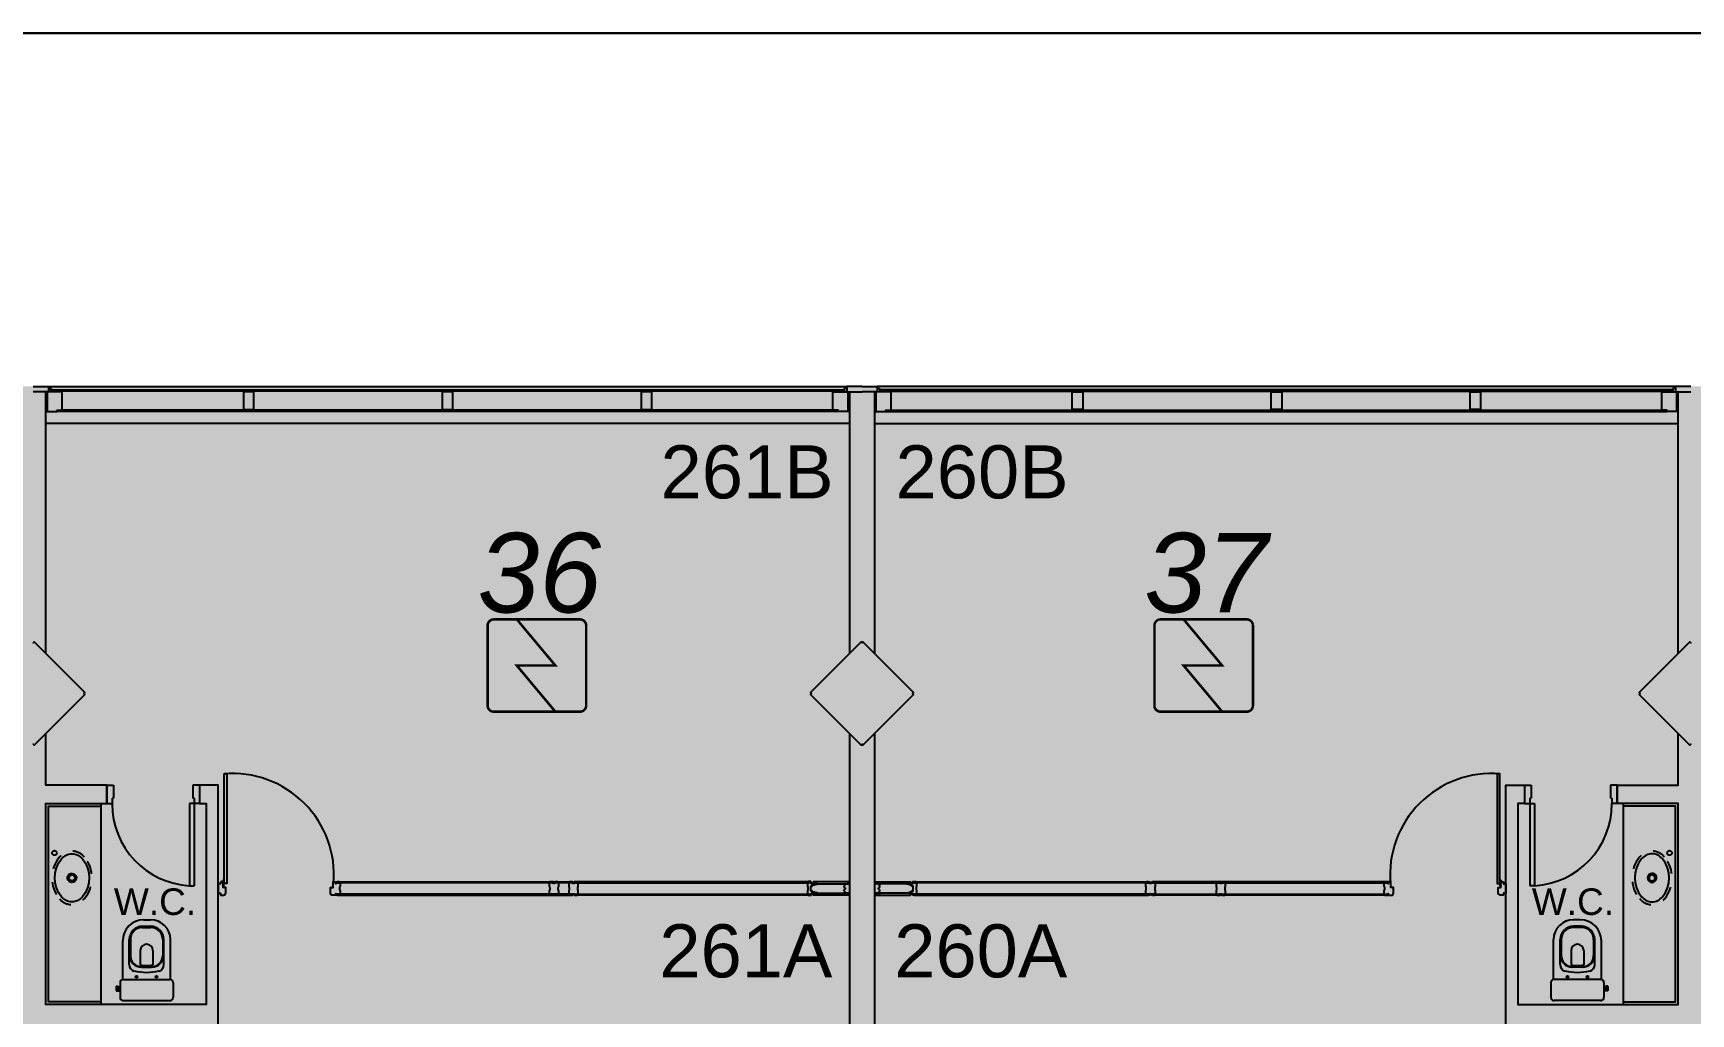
# Model space of a CAD drawing. Header units: metres. Extents: x -331 to 2982, y 362 to 2539.
# Drawn here: x 771.62 to 784.12, y 1933 to 1940.39 of the extents above; entities that cross this region are included whole.
import ezdxf

# ---------------------------------------------------------------- set-up
doc = ezdxf.new("R2010")
doc.units = ezdxf.units.M
doc.linetypes.add('XR_BL2_3 PAV$0$CONTINUOUS', pattern=[0])
doc.linetypes.add('XR_BL2_3 PAV$0$HIDDEN', pattern=[0.375, 0.25, -0.125])
doc.layers.add('_salas', color=251, linetype='Continuous', plot=False)
for name, color, linetype in [('ALV', 251, 'Continuous'), ('CX', 251, 'Continuous'), ('DET. FUMAÇA', 1, 'Continuous'), ('Detector_antigo', 84, 'Continuous'), ('Div', 251, 'Continuous'), ('Est', 251, 'Continuous'), ('Mob', 251, 'Continuous'), ('Texto_Salas', 251, 'Continuous'), ('vid', 251, 'Continuous')]:
    doc.layers.add(name, color=color, linetype=linetype)
doc.layers.add('Botoeira_antiga', color=74, linetype='Continuous', lineweight=30)
doc.styles.add('ARIAL', font='arial.ttf')
doc.styles.add('X3G_ENTITY_1416BAE9', font='arial.ttf', dxfattribs={"height": 0.6})
doc.styles.add('X3G_ENTITY_14227DF2', font='arial.ttf', dxfattribs={"height": 0.4})
doc.styles.add('X3G_ENTITY_14227DF3', font='arial.ttf', dxfattribs={"height": 0.4})
doc.styles.add('X3G_ENTITY_14227E39', font='arial.ttf', dxfattribs={"height": 0.4})
doc.styles.add('X3G_ENTITY_14227E3A', font='arial.ttf', dxfattribs={"height": 0.4})

# ---------------------------------------------------------------- blocks, each defined once
blk = doc.blocks.new('Detector de fumaça')
at = {"layer": 'DET. FUMAÇA', "linetype": 'Continuous', "lineweight": 15, "const_width": 0.0187}
blk.add_lwpolyline([(774.599, 539.816), (775.249, 539.816, -0.414214), (775.296, 539.769), (775.296, 539.167, -0.414214), (775.249, 539.12), (774.599, 539.12, -0.414214), (774.553, 539.167), (774.553, 539.769, -0.414214)], format="xyb", close=True, dxfattribs=at)
blk.add_lwpolyline([(774.773, 539.816), (775.064, 539.468), (774.773, 539.468), (775.064, 539.12)], dxfattribs=at)

msp = doc.modelspace()

# ---------------------------------------------------------------- hatches: boundary and pattern name
at = {"layer": '_salas', "transparency": 33554559}
h = msp.add_hatch(color=256, dxfattribs=at)
h.dxf.hatch_style = 1
h.paths.add_polyline_path([(870.379, 1937.729), (851.629, 1937.729), (851.629, 1939.284), (851.299, 1939.284), (851.299, 1937.729), (840.564, 1937.729), (840.564, 1939.284), (840.234, 1939.284), (840.234, 1937.729), (765.239, 1937.729), (765.239, 1926.38), (765.429, 1926.38), (765.429, 1926.577), (765.615, 1926.764), (769.35, 1926.765), (769.383, 1926.773), (769.434, 1926.814), (770.192, 1927.57), (770.205, 1927.583), (770.229, 1927.574), (771.624, 1927.574), (773.019, 1927.574), (773.043, 1927.583), (773.056, 1927.57), (773.814, 1926.814), (773.866, 1926.773), (773.898, 1926.765), (777.527, 1926.765), (777.867, 1926.425), (777.874, 1926.432), (778.221, 1926.765), (781.85, 1926.765), (781.882, 1926.773), (781.934, 1926.814), (782.692, 1927.57), (782.705, 1927.583), (782.729, 1927.574), (784.124, 1927.574), (785.519, 1927.574), (785.543, 1927.583), (785.556, 1927.57), (786.314, 1926.814), (786.365, 1926.773), (786.398, 1926.765), (790.027, 1926.765), (790.367, 1926.425), (790.374, 1926.432), (790.721, 1926.765), (794.35, 1926.765), (794.382, 1926.773), (794.434, 1926.814), (795.191, 1927.57), (795.205, 1927.583), (795.229, 1927.574), (796.624, 1927.574), (798.019, 1927.574), (798.043, 1927.583), (798.056, 1927.57), (798.814, 1926.814), (798.865, 1926.773), (798.898, 1926.765), (802.527, 1926.765), (802.867, 1926.425), (802.874, 1926.432), (803.221, 1926.765), (806.85, 1926.765), (806.882, 1926.773), (806.934, 1926.814), (807.691, 1927.57), (807.705, 1927.583), (807.729, 1927.574), (809.124, 1927.574), (810.519, 1927.574), (810.543, 1927.583), (810.556, 1927.57), (811.314, 1926.814), (811.365, 1926.773), (811.398, 1926.765), (815.027, 1926.765), (815.367, 1926.425), (815.374, 1926.432), (815.721, 1926.765), (819.35, 1926.765), (819.382, 1926.773), (819.434, 1926.814), (820.191, 1927.57), (820.204, 1927.583), (820.229, 1927.574), (821.624, 1927.574), (823.019, 1927.574), (823.043, 1927.583), (823.056, 1927.57), (823.814, 1926.814), (823.865, 1926.773), (823.898, 1926.765), (827.528, 1926.765), (827.867, 1926.425), (827.874, 1926.432), (828.221, 1926.765), (831.85, 1926.765), (831.883, 1926.773), (831.935, 1926.814), (832.692, 1927.57), (832.705, 1927.583), (832.729, 1927.574), (834.124, 1927.574), (835.519, 1927.574), (835.544, 1927.583), (835.557, 1927.57), (836.314, 1926.814), (836.366, 1926.773), (836.398, 1926.765), (840.042, 1926.765), (840.374, 1926.432), (840.756, 1926.814), (840.474, 1927.096), (840.474, 1928.054), (841.234, 1928.054), (841.234, 1929.894), (849.608, 1929.894), (849.608, 1926.814), (849.748, 1926.814), (849.748, 1927.574), (851.494, 1927.574), (852.889, 1927.574), (852.913, 1927.583), (852.926, 1927.57), (853.684, 1926.814), (853.736, 1926.773), (853.768, 1926.765), (857.397, 1926.765), (857.737, 1926.425), (857.744, 1926.432), (858.091, 1926.765), (861.72, 1926.765), (861.752, 1926.773), (861.804, 1926.814), (862.562, 1927.57), (862.575, 1927.583), (862.599, 1927.574), (863.994, 1927.574), (865.389, 1927.574), (865.413, 1927.583), (865.426, 1927.57), (866.184, 1926.814), (866.235, 1926.773), (866.268, 1926.765), (870.003, 1926.764), (870.189, 1926.577), (870.189, 1926.38), (870.379, 1926.38), (870.379, 1926.38)])

# ---------------------------------------------------------------- linework, layer by layer
at = {"layer": 'ALV'}
for p, q in [((777.779, 1937.689), (777.779, 1935.715)), ((777.969, 1937.689), (777.969, 1935.715)), ((777.779, 1935.113), (777.779, 1927.115)), ((777.969, 1935.113), (777.969, 1927.115))]:
    msp.add_line(p, q, dxfattribs=at)
for points in [[(771.719, 1935.715), (771.719, 1937.689), (771.624, 1937.689)], [(784.029, 1935.715), (784.029, 1937.689), (784.124, 1937.689)], [(773.019, 1931.274), (773.019, 1934.724), (772.879, 1934.724), (772.879, 1934.584), (772.929, 1934.584), (772.929, 1933.069), (771.719, 1933.069), (771.719, 1934.584), (772.179, 1934.584), (772.179, 1934.724), (771.719, 1934.724), (771.719, 1935.113)], [(782.729, 1931.274), (782.729, 1934.724), (782.869, 1934.724), (782.869, 1934.584), (782.819, 1934.584), (782.819, 1933.069), (784.029, 1933.069), (784.029, 1934.584), (783.569, 1934.584), (783.569, 1934.724), (784.029, 1934.724), (784.029, 1935.113)]]:
    msp.add_lwpolyline(points, dxfattribs=at)
at = {"layer": 'Botoeira_antiga'}
msp.add_line((871.635, 1940.392), (763.393, 1940.392), dxfattribs=at)
at = {"layer": 'CX', "linetype": 'ByBlock', "ltscale": 0.1}
for p, q in [((771.624, 1937.729), (771.739, 1937.729)), ((771.739, 1937.689), (771.624, 1937.689)), ((771.739, 1937.729), (771.739, 1937.689)), ((771.739, 1937.714), (771.759, 1937.714)), ((771.759, 1937.714), (771.759, 1937.688)), ((777.759, 1937.714), (777.739, 1937.714)), ((777.739, 1937.714), (777.739, 1937.688)), ((777.874, 1937.729), (777.759, 1937.729)), ((777.759, 1937.729), (777.759, 1937.689)), ((777.759, 1937.689), (777.874, 1937.689)), ((777.874, 1937.729), (777.989, 1937.729)), ((777.989, 1937.689), (777.874, 1937.689)), ((777.989, 1937.729), (777.989, 1937.689)), ((777.989, 1937.714), (778.009, 1937.714)), ((778.009, 1937.714), (778.009, 1937.688)), ((784.009, 1937.714), (783.989, 1937.714)), ((783.989, 1937.714), (783.989, 1937.688)), ((784.124, 1937.729), (784.009, 1937.729)), ((784.009, 1937.729), (784.009, 1937.689)), ((784.009, 1937.689), (784.124, 1937.689))]:
    msp.add_line(p, q, dxfattribs=at)
at = {"layer": 'CX'}
for p, q in [((771.729, 1937.685), (771.729, 1937.539)), ((771.729, 1937.539), (771.729, 1937.685)), ((777.769, 1937.539), (777.769, 1937.685)), ((777.769, 1937.685), (777.769, 1937.539)), ((777.979, 1937.539), (777.979, 1937.685)), ((777.979, 1937.685), (777.979, 1937.539)), ((784.019, 1937.685), (784.019, 1937.539)), ((784.019, 1937.539), (784.019, 1937.685)), ((772.179, 1934.724), (772.229, 1934.724)), ((772.179, 1934.724), (772.179, 1934.584)), ((772.219, 1934.624), (772.219, 1934.584)), ((772.219, 1934.624), (772.229, 1934.624)), ((772.229, 1934.724), (772.229, 1934.624)), ((772.879, 1934.724), (772.829, 1934.724)), ((772.829, 1934.724), (772.829, 1934.624)), ((772.839, 1934.624), (772.829, 1934.624)), ((772.839, 1934.624), (772.839, 1934.584)), ((772.879, 1934.724), (772.879, 1934.584)), ((782.869, 1934.724), (782.919, 1934.724)), ((782.869, 1934.724), (782.869, 1934.584)), ((782.909, 1934.624), (782.909, 1934.584)), ((782.909, 1934.624), (782.919, 1934.624)), ((782.919, 1934.724), (782.919, 1934.624)), ((783.569, 1934.724), (783.519, 1934.724)), ((783.519, 1934.724), (783.519, 1934.624)), ((783.529, 1934.624), (783.519, 1934.624)), ((783.529, 1934.624), (783.529, 1934.584)), ((783.569, 1934.724), (783.569, 1934.584)), ((772.179, 1934.584), (772.219, 1934.584)), ((772.839, 1934.584), (772.804, 1934.584)), ((772.804, 1934.584), (772.804, 1933.965)), ((772.879, 1934.584), (772.839, 1934.584)), ((772.839, 1934.584), (772.839, 1933.965)), ((782.869, 1934.584), (782.909, 1934.584)), ((782.909, 1934.584), (782.944, 1934.584)), ((782.909, 1934.584), (782.909, 1933.965)), ((782.944, 1934.584), (782.944, 1933.965)), ((783.569, 1934.584), (783.529, 1934.584)), ((772.804, 1933.965), (772.839, 1933.965)), ((782.944, 1933.965), (782.909, 1933.965))]:
    msp.add_line(p, q, dxfattribs=at)
at = {"layer": 'CX', "color": 251, "true_color": 0x606060}
for p, q in [((771.739, 1937.729), (777.759, 1937.729)), ((784.009, 1937.729), (777.989, 1937.729)), ((777.779, 1937.449), (771.719, 1937.449)), ((777.969, 1937.449), (784.029, 1937.449))]:
    msp.add_line(p, q, dxfattribs=at)
at = {"layer": 'CX'}
for points in [[(771.844, 1937.688), (771.765, 1937.688), (771.729, 1937.688), (771.729, 1937.539), (771.759, 1937.539), (771.759, 1937.54), (771.804, 1937.54), (771.804, 1937.55), (771.844, 1937.55)], [(773.289, 1937.689), (773.209, 1937.689), (773.209, 1937.555), (773.289, 1937.555)], [(774.789, 1937.689), (774.709, 1937.689), (774.709, 1937.555), (774.789, 1937.555)], [(776.289, 1937.689), (776.209, 1937.689), (776.209, 1937.555), (776.289, 1937.555)], [(777.654, 1937.688), (777.733, 1937.688), (777.769, 1937.688), (777.769, 1937.539), (777.739, 1937.539), (777.739, 1937.54), (777.694, 1937.54), (777.694, 1937.55), (777.654, 1937.55)], [(778.094, 1937.688), (778.015, 1937.688), (777.979, 1937.688), (777.979, 1937.539), (778.009, 1937.539), (778.009, 1937.54), (778.054, 1937.54), (778.054, 1937.55), (778.094, 1937.55)], [(779.459, 1937.689), (779.539, 1937.689), (779.539, 1937.555), (779.459, 1937.555)], [(780.959, 1937.689), (781.039, 1937.689), (781.039, 1937.555), (780.959, 1937.555)], [(782.459, 1937.689), (782.539, 1937.689), (782.539, 1937.555), (782.459, 1937.555)], [(783.904, 1937.688), (783.983, 1937.688), (784.019, 1937.688), (784.019, 1937.539), (783.989, 1937.539), (783.989, 1937.54), (783.944, 1937.54), (783.944, 1937.55), (783.904, 1937.55)], [(773.084, 1934.808), (773.084, 1933.983), (773.064, 1933.983), (773.064, 1934.808)], [(782.664, 1934.808), (782.664, 1933.983), (782.684, 1933.983), (782.684, 1934.808)]]:
    msp.add_lwpolyline(points, close=True, dxfattribs=at)
at = {"layer": 'CX', "linetype": 'Continuous'}
for points in [[(773.056, 1933.992, 0.414214), (773.054, 1933.994), (773.042, 1933.994, 0.414214), (773.037, 1933.989), (773.037, 1933.979), (773.019, 1933.979), (773.019, 1933.913), (773.019, 1933.909), (773.037, 1933.909), (773.037, 1933.899, 0.422579), (773.041, 1933.894), (773.06, 1933.894, 0.414214), (773.076, 1933.911), (773.076, 1933.951, 0.414214), (773.074, 1933.953), (773.067, 1933.953), (773.068, 1933.951), (773.062, 1933.951), (773.064, 1933.953), (773.056, 1933.953), (773.056, 1933.965), (773.055, 1933.965), (773.055, 1933.966), (773.058, 1933.966), (773.058, 1933.977), (773.059, 1933.978), (773.059, 1933.964), (773.061, 1933.964), (773.061, 1933.994), (773.063, 1933.994), (773.063, 1933.996, 3.099483), (773.056, 1933.995, -0.294496), (773.057, 1933.993), (773.057, 1933.981), (773.055, 1933.981), (773.055, 1933.981), (773.056, 1933.981), (773.056, 1933.992)], [(782.692, 1933.992, -0.414214), (782.694, 1933.994), (782.706, 1933.994, -0.414214), (782.711, 1933.989), (782.711, 1933.979), (782.729, 1933.979), (782.729, 1933.913), (782.729, 1933.909), (782.711, 1933.909), (782.711, 1933.899, -0.422579), (782.707, 1933.894), (782.688, 1933.894, -0.414214), (782.672, 1933.911), (782.672, 1933.951, -0.414214), (782.674, 1933.953), (782.681, 1933.953), (782.68, 1933.951), (782.686, 1933.951), (782.684, 1933.953), (782.692, 1933.953), (782.692, 1933.965), (782.693, 1933.965), (782.693, 1933.966), (782.69, 1933.966), (782.69, 1933.977), (782.689, 1933.978), (782.689, 1933.964), (782.687, 1933.964), (782.687, 1933.994), (782.685, 1933.994), (782.685, 1933.996, -3.099483), (782.692, 1933.995, 0.294496), (782.691, 1933.993), (782.691, 1933.981), (782.693, 1933.981), (782.693, 1933.981), (782.692, 1933.981), (782.692, 1933.992)]]:
    msp.add_lwpolyline(points, format="xyb", close=True, dxfattribs=at)
at = {"layer": 'CX'}
for points in [[(773.907, 1933.9), (773.907, 1933.907), (773.906, 1933.907), (773.906, 1933.898, -0.422579), (773.901, 1933.893), (773.883, 1933.893, -0.414214), (773.866, 1933.909), (773.866, 1933.951, -0.414214), (773.868, 1933.953), (773.876, 1933.953), (773.874, 1933.951), (773.88, 1933.951), (773.879, 1933.953), (773.886, 1933.953), (773.886, 1933.993, -0.414214), (773.888, 1933.995), (773.901, 1933.995, -0.414214), (773.906, 1933.99), (773.906, 1933.979), (773.907, 1933.979), (773.907, 1933.989, -0.439162), (773.913, 1933.995), (773.931, 1933.995, -0.414214), (773.932, 1933.994), (773.932, 1933.994), (773.917, 1933.994), (773.917, 1933.987), (773.932, 1933.987, -0.322891), (773.938, 1933.981), (773.938, 1933.961, -0.13729), (773.937, 1933.958), (773.936, 1933.956, 0.13729), (773.935, 1933.953), (773.935, 1933.944), (773.935, 1933.935, 0.13729), (773.936, 1933.933), (773.937, 1933.93, -0.13729), (773.938, 1933.928), (773.938, 1933.907, -0.322891), (773.932, 1933.902), (773.917, 1933.902), (773.917, 1933.895), (773.932, 1933.895), (773.932, 1933.894, -0.414214), (773.931, 1933.893), (773.913, 1933.893, -0.439162)], [(775.7, 1933.986), (775.696, 1933.986, 0.414214), (775.693, 1933.983), (775.693, 1933.989, 0.439162), (775.687, 1933.995), (775.669, 1933.995, 0.414214), (775.668, 1933.994), (775.668, 1933.994), (775.683, 1933.994), (775.683, 1933.987), (775.668, 1933.987, 0.322891), (775.663, 1933.981), (775.663, 1933.961, 0.13729), (775.663, 1933.958), (775.665, 1933.956, -0.13729), (775.666, 1933.953), (775.666, 1933.944), (775.666, 1933.935, -0.13729), (775.665, 1933.933), (775.663, 1933.93, 0.13729), (775.663, 1933.928), (775.663, 1933.907, 0.322891), (775.668, 1933.902), (775.683, 1933.902), (775.683, 1933.895), (775.668, 1933.895), (775.668, 1933.894, 0.414214), (775.669, 1933.893), (775.687, 1933.893, 0.439162), (775.693, 1933.9), (775.693, 1933.905, 0.414214), (775.696, 1933.902), (775.7, 1933.902, 0.414214), (775.703, 1933.905), (775.703, 1933.9, 0.439162), (775.709, 1933.893), (775.727, 1933.893, 0.414214), (775.728, 1933.894), (775.728, 1933.895), (775.713, 1933.895), (775.713, 1933.902), (775.728, 1933.902, 0.322891), (775.734, 1933.907), (775.734, 1933.928, 0.13729), (775.733, 1933.93), (775.731, 1933.933, -0.13729), (775.731, 1933.935), (775.731, 1933.944), (775.731, 1933.953, -0.13729), (775.731, 1933.956), (775.733, 1933.958, 0.13729), (775.734, 1933.961), (775.734, 1933.981, 0.322891), (775.728, 1933.987), (775.713, 1933.987), (775.713, 1933.994), (775.728, 1933.994), (775.728, 1933.994, 0.414214), (775.727, 1933.995), (775.709, 1933.995, 0.439162), (775.703, 1933.989), (775.703, 1933.983, 0.414214)], [(780.048, 1933.986), (780.052, 1933.986, -0.414214), (780.055, 1933.983), (780.055, 1933.989, -0.439162), (780.061, 1933.995), (780.079, 1933.995, -0.414214), (780.08, 1933.994), (780.08, 1933.994), (780.065, 1933.994), (780.065, 1933.987), (780.08, 1933.987, -0.322891), (780.085, 1933.981), (780.085, 1933.961, -0.13729), (780.085, 1933.958), (780.083, 1933.956, 0.13729), (780.082, 1933.953), (780.082, 1933.944), (780.082, 1933.935, 0.13729), (780.083, 1933.933), (780.085, 1933.93, -0.13729), (780.085, 1933.928), (780.085, 1933.907, -0.322891), (780.08, 1933.902), (780.065, 1933.902), (780.065, 1933.895), (780.08, 1933.895), (780.08, 1933.894, -0.414214), (780.079, 1933.893), (780.061, 1933.893, -0.439162), (780.055, 1933.9), (780.055, 1933.905, -0.414214), (780.052, 1933.902), (780.048, 1933.902, -0.414214), (780.045, 1933.905), (780.045, 1933.9, -0.439162), (780.039, 1933.893), (780.021, 1933.893, -0.414214), (780.02, 1933.894), (780.02, 1933.895), (780.035, 1933.895), (780.035, 1933.902), (780.02, 1933.902, -0.322891), (780.014, 1933.907), (780.014, 1933.928, -0.13729), (780.015, 1933.93), (780.017, 1933.933, 0.13729), (780.017, 1933.935), (780.017, 1933.944), (780.017, 1933.953, 0.13729), (780.017, 1933.956), (780.015, 1933.958, -0.13729), (780.014, 1933.961), (780.014, 1933.981, -0.322891), (780.02, 1933.987), (780.035, 1933.987), (780.035, 1933.994), (780.02, 1933.994), (780.02, 1933.994, -0.414214), (780.021, 1933.995), (780.039, 1933.995, -0.439162), (780.045, 1933.989), (780.045, 1933.983, -0.414214)], [(781.841, 1933.9), (781.841, 1933.907), (781.842, 1933.907), (781.842, 1933.898, 0.422579), (781.847, 1933.893), (781.865, 1933.893, 0.414214), (781.882, 1933.909), (781.882, 1933.951, 0.414214), (781.88, 1933.953), (781.872, 1933.953), (781.874, 1933.951), (781.868, 1933.951), (781.869, 1933.953), (781.862, 1933.953), (781.862, 1933.993, 0.414214), (781.86, 1933.995), (781.847, 1933.995, 0.414214), (781.842, 1933.99), (781.842, 1933.979), (781.841, 1933.979), (781.841, 1933.989, 0.439162), (781.835, 1933.995), (781.817, 1933.995, 0.414214), (781.816, 1933.994), (781.816, 1933.994), (781.831, 1933.994), (781.831, 1933.987), (781.816, 1933.987, 0.322891), (781.81, 1933.981), (781.81, 1933.961, 0.13729), (781.811, 1933.958), (781.812, 1933.956, -0.13729), (781.813, 1933.953), (781.813, 1933.944), (781.813, 1933.935, -0.13729), (781.812, 1933.933), (781.811, 1933.93, 0.13729), (781.81, 1933.928), (781.81, 1933.907, 0.322891), (781.816, 1933.902), (781.831, 1933.902), (781.831, 1933.895), (781.816, 1933.895), (781.816, 1933.894, 0.414214), (781.817, 1933.893), (781.835, 1933.893, 0.439162)], [(777.74, 1933.956), (777.742, 1933.967, -0.194954), (777.743, 1933.968), (777.745, 1933.969, 0.387702), (777.745, 1933.972), (777.744, 1933.975), (777.744, 1933.975), (777.746, 1933.971), (777.747, 1933.971), (777.747, 1933.978), (777.735, 1933.978), (777.735, 1933.979), (777.779, 1933.979), (777.779, 1933.909), (777.735, 1933.909), (777.735, 1933.911), (777.747, 1933.911), (777.747, 1933.917), (777.746, 1933.918), (777.744, 1933.914), (777.744, 1933.914), (777.745, 1933.917, 0.387702), (777.745, 1933.92), (777.743, 1933.921, -0.194954), (777.742, 1933.922), (777.74, 1933.932, -0.268551), (777.741, 1933.937), (777.749, 1933.942), (777.749, 1933.946), (777.741, 1933.952, -0.268551)], [(778.008, 1933.956), (778.006, 1933.967, 0.194954), (778.005, 1933.968), (778.003, 1933.969, -0.387702), (778.003, 1933.972), (778.004, 1933.975), (778.004, 1933.975), (778.002, 1933.971), (778.001, 1933.971), (778.001, 1933.978), (778.013, 1933.978), (778.013, 1933.979), (777.969, 1933.979), (777.969, 1933.909), (778.013, 1933.909), (778.013, 1933.911), (778.001, 1933.911), (778.001, 1933.917), (778.002, 1933.918), (778.004, 1933.914), (778.004, 1933.914), (778.003, 1933.917, -0.387702), (778.003, 1933.92), (778.005, 1933.921, 0.194954), (778.006, 1933.922), (778.008, 1933.932, 0.268551), (778.007, 1933.937), (777.999, 1933.942), (777.999, 1933.946), (778.007, 1933.952, 0.268551)]]:
    msp.add_lwpolyline(points, format="xyb", close=True, dxfattribs=at)
at = {"layer": 'CX', "color": 251, "linetype": 'ByBlock'}
for points in [[(775.553, 1933.986), (775.549, 1933.986, 0.414214), (775.546, 1933.983), (775.546, 1933.989, 0.439162), (775.54, 1933.995), (775.522, 1933.995, 0.414214), (775.521, 1933.994), (775.521, 1933.994), (775.536, 1933.994), (775.536, 1933.987), (775.522, 1933.987, 0.322891), (775.516, 1933.981), (775.516, 1933.961, 0.13729), (775.517, 1933.958), (775.518, 1933.956, -0.13729), (775.519, 1933.953), (775.519, 1933.944), (775.519, 1933.935, -0.13729), (775.518, 1933.933), (775.517, 1933.93, 0.13729), (775.516, 1933.928), (775.516, 1933.907, 0.322891), (775.522, 1933.902), (775.536, 1933.902), (775.536, 1933.895), (775.521, 1933.895), (775.521, 1933.894, 0.414214), (775.522, 1933.893), (775.54, 1933.893, 0.439162), (775.546, 1933.9), (775.546, 1933.905, 0.414214), (775.549, 1933.902), (775.553, 1933.902, 0.414214), (775.556, 1933.905), (775.556, 1933.9, 0.439162), (775.562, 1933.893), (775.58, 1933.893, 0.414214), (775.581, 1933.894), (775.581, 1933.895), (775.566, 1933.895), (775.566, 1933.902), (775.581, 1933.902, 0.322891), (775.587, 1933.907), (775.587, 1933.928, 0.13729), (775.586, 1933.93), (775.585, 1933.933, -0.13729), (775.584, 1933.935), (775.584, 1933.944), (775.584, 1933.953, -0.13729), (775.585, 1933.956), (775.586, 1933.958, 0.13729), (775.587, 1933.961), (775.587, 1933.981, 0.322891), (775.581, 1933.987), (775.566, 1933.987), (775.566, 1933.994), (775.581, 1933.994), (775.581, 1933.994, 0.414214), (775.58, 1933.995), (775.562, 1933.995, 0.439162), (775.556, 1933.989), (775.556, 1933.983, 0.414214)], [(780.582, 1933.986), (780.578, 1933.986, 0.414214), (780.575, 1933.983), (780.575, 1933.989, 0.439162), (780.569, 1933.995), (780.551, 1933.995, 0.414214), (780.55, 1933.994), (780.55, 1933.994), (780.565, 1933.994), (780.565, 1933.987), (780.55, 1933.987, 0.322891), (780.544, 1933.981), (780.544, 1933.961, 0.13729), (780.545, 1933.958), (780.546, 1933.956, -0.13729), (780.547, 1933.953), (780.547, 1933.944), (780.547, 1933.935, -0.13729), (780.546, 1933.933), (780.545, 1933.93, 0.13729), (780.544, 1933.928), (780.544, 1933.907, 0.322891), (780.55, 1933.902), (780.565, 1933.902), (780.565, 1933.895), (780.55, 1933.895), (780.55, 1933.894, 0.414214), (780.551, 1933.893), (780.569, 1933.893, 0.439162), (780.575, 1933.9), (780.575, 1933.905, 0.414214), (780.578, 1933.902), (780.582, 1933.902, 0.414214), (780.585, 1933.905), (780.585, 1933.9, 0.439162), (780.591, 1933.893), (780.609, 1933.893, 0.414214), (780.61, 1933.894), (780.61, 1933.895), (780.595, 1933.895), (780.595, 1933.902), (780.609, 1933.902, 0.322891), (780.615, 1933.907), (780.615, 1933.928, 0.13729), (780.614, 1933.93), (780.613, 1933.933, -0.13729), (780.612, 1933.935), (780.612, 1933.944), (780.612, 1933.953, -0.13729), (780.613, 1933.956), (780.614, 1933.958, 0.13729), (780.615, 1933.961), (780.615, 1933.981, 0.322891), (780.609, 1933.987), (780.595, 1933.987), (780.595, 1933.994), (780.61, 1933.994), (780.61, 1933.994, 0.414214), (780.609, 1933.995), (780.591, 1933.995, 0.439162), (780.585, 1933.989), (780.585, 1933.983, 0.414214)]]:
    msp.add_lwpolyline(points, format="xyb", close=True, dxfattribs=at)
at = {"layer": 'CX', "linetype": 'XR_BL2_3 PAV$0$CONTINUOUS'}
for points in [[(777.469, 1933.893), (777.487, 1933.893, 0.420879), (777.493, 1933.9), (777.493, 1933.91), (777.513, 1933.91), (777.513, 1933.915), (777.518, 1933.915), (777.518, 1933.913, 0.414214), (777.521, 1933.91), (777.53, 1933.91), (777.536, 1933.91), (777.536, 1933.911), (777.53, 1933.911), (777.521, 1933.911, -0.414214), (777.519, 1933.913), (777.519, 1933.915, 0.414214), (777.518, 1933.916), (777.511, 1933.917, -0.212526), (777.509, 1933.918), (777.509, 1933.919), (777.508, 1933.918), (777.509, 1933.917, 0.204506), (777.51, 1933.916), (777.511, 1933.916), (777.511, 1933.911), (777.498, 1933.911), (777.498, 1933.927), (777.489, 1933.927), (777.489, 1933.947), (777.489, 1933.962), (777.498, 1933.962), (777.498, 1933.978), (777.511, 1933.978), (777.511, 1933.973), (777.51, 1933.973, 0.204506), (777.509, 1933.972), (777.508, 1933.971), (777.509, 1933.97), (777.509, 1933.971, -0.212526), (777.511, 1933.972), (777.518, 1933.973, 0.414214), (777.519, 1933.974), (777.519, 1933.976, -0.414214), (777.521, 1933.978), (777.525, 1933.978), (777.536, 1933.978), (777.536, 1933.979), (777.525, 1933.979), (777.521, 1933.979, 0.414214), (777.518, 1933.976), (777.518, 1933.974), (777.513, 1933.974), (777.513, 1933.98), (777.493, 1933.98), (777.493, 1933.989, 0.420879), (777.487, 1933.996), (777.469, 1933.996, 0.414214), (777.468, 1933.995), (777.468, 1933.994), (777.483, 1933.994), (777.483, 1933.987), (777.468, 1933.987, 0.322891), (777.462, 1933.982), (777.462, 1933.961, 0.13729), (777.463, 1933.959), (777.465, 1933.956, -0.13729), (777.465, 1933.954), (777.465, 1933.944), (777.465, 1933.935, -0.13729), (777.465, 1933.933), (777.463, 1933.93, 0.13729), (777.462, 1933.928), (777.462, 1933.907, 0.322891), (777.468, 1933.902), (777.483, 1933.902), (777.483, 1933.895), (777.468, 1933.895), (777.468, 1933.894, 0.414214)], [(778.279, 1933.893), (778.261, 1933.893, -0.420879), (778.255, 1933.9), (778.255, 1933.91), (778.235, 1933.91), (778.235, 1933.915), (778.23, 1933.915), (778.23, 1933.913, -0.414214), (778.227, 1933.91), (778.218, 1933.91), (778.212, 1933.91), (778.212, 1933.911), (778.218, 1933.911), (778.227, 1933.911, 0.414214), (778.229, 1933.913), (778.229, 1933.915, -0.414214), (778.23, 1933.916), (778.237, 1933.917, 0.212526), (778.239, 1933.918), (778.239, 1933.919), (778.24, 1933.918), (778.239, 1933.917, -0.204506), (778.238, 1933.916), (778.237, 1933.916), (778.237, 1933.911), (778.25, 1933.911), (778.25, 1933.927), (778.259, 1933.927), (778.259, 1933.947), (778.259, 1933.962), (778.25, 1933.962), (778.25, 1933.978), (778.237, 1933.978), (778.237, 1933.973), (778.238, 1933.973, -0.204506), (778.239, 1933.972), (778.24, 1933.971), (778.239, 1933.97), (778.239, 1933.971, 0.212526), (778.237, 1933.972), (778.23, 1933.973, -0.414214), (778.229, 1933.974), (778.229, 1933.976, 0.414214), (778.227, 1933.978), (778.223, 1933.978), (778.212, 1933.978), (778.212, 1933.979), (778.223, 1933.979), (778.227, 1933.979, -0.414214), (778.23, 1933.976), (778.23, 1933.974), (778.235, 1933.974), (778.235, 1933.98), (778.255, 1933.98), (778.255, 1933.989, -0.420879), (778.261, 1933.996), (778.279, 1933.996, -0.414214), (778.28, 1933.995), (778.28, 1933.994), (778.265, 1933.994), (778.265, 1933.987), (778.28, 1933.987, -0.322891), (778.286, 1933.982), (778.286, 1933.961, -0.13729), (778.285, 1933.959), (778.283, 1933.956, 0.13729), (778.283, 1933.954), (778.283, 1933.944), (778.283, 1933.935, 0.13729), (778.283, 1933.933), (778.285, 1933.93, -0.13729), (778.286, 1933.928), (778.286, 1933.907, -0.322891), (778.28, 1933.902), (778.265, 1933.902), (778.265, 1933.895), (778.28, 1933.895), (778.28, 1933.894, -0.414214)]]:
    msp.add_lwpolyline(points, format="xyb", close=True, dxfattribs=at)
at = {"layer": 'CX', "color": 251, "true_color": 0x606060}
for centre, radius, start, end in [((773.128, 1934.047), 0.764, 355.1728, 94.8354), ((782.62, 1934.047), 0.764, 85.1646, 184.8272), ((772.839, 1934.584), 0.62, 180, 266.7638), ((782.909, 1934.584), 0.62, 273.2362, 0)]:
    msp.add_arc(centre, radius, start, end, dxfattribs=at)
at = {"layer": 'Div', "linetype": 'ByBlock'}
for points in [[(777.508, 1933.98), (777.773, 1933.98), (777.773, 1933.995), (777.508, 1933.995)], [(778.24, 1933.98), (777.975, 1933.98), (777.975, 1933.995), (778.24, 1933.995)], [(777.508, 1933.909), (777.773, 1933.909), (777.773, 1933.894), (777.508, 1933.894)], [(778.24, 1933.909), (777.975, 1933.909), (777.975, 1933.894), (778.24, 1933.894)]]:
    msp.add_lwpolyline(points, close=True, dxfattribs=at)
at = {"layer": 'Est'}
for points in [[(771.624, 1935.032), (771.624, 1935.032), (771.631, 1935.025), (772.013, 1935.407), (772.006, 1935.414), (772.013, 1935.421), (771.631, 1935.803), (771.624, 1935.796), (771.624, 1935.796)], [(777.874, 1935.032), (777.874, 1935.032), (777.867, 1935.025), (777.485, 1935.407), (777.492, 1935.414), (777.485, 1935.421), (777.867, 1935.803), (777.874, 1935.796), (777.874, 1935.796)], [(777.874, 1935.032), (777.874, 1935.032), (777.881, 1935.025), (778.263, 1935.407), (778.256, 1935.414), (778.263, 1935.421), (777.881, 1935.803), (777.874, 1935.796), (777.874, 1935.796)], [(784.124, 1935.032), (784.124, 1935.032), (784.117, 1935.025), (783.735, 1935.407), (783.742, 1935.414), (783.735, 1935.421), (784.117, 1935.803), (784.124, 1935.796), (784.124, 1935.796)]]:
    msp.add_lwpolyline(points, dxfattribs=at)
at = {"layer": 'Mob'}
for p, q in [((772.447, 1933.65), (772.512, 1933.65)), ((772.449, 1933.659), (772.509, 1933.659)), ((772.459, 1933.709), (772.509, 1933.709)), ((783.301, 1933.65), (783.236, 1933.65)), ((783.289, 1933.709), (783.239, 1933.709)), ((783.299, 1933.659), (783.239, 1933.659)), ((772.299, 1933.259), (772.299, 1933.549)), ((772.349, 1933.443), (772.349, 1933.559)), ((772.357, 1933.56), (772.357, 1933.44)), ((772.602, 1933.56), (772.602, 1933.44)), ((772.609, 1933.443), (772.609, 1933.559)), ((772.659, 1933.259), (772.659, 1933.559)), ((783.089, 1933.259), (783.089, 1933.559)), ((783.139, 1933.443), (783.139, 1933.559)), ((783.146, 1933.56), (783.146, 1933.44)), ((783.391, 1933.56), (783.391, 1933.44)), ((783.399, 1933.443), (783.399, 1933.559)), ((783.449, 1933.259), (783.449, 1933.549)), ((772.349, 1933.371), (772.349, 1933.443)), ((772.431, 1933.476), (772.431, 1933.37)), ((772.527, 1933.476), (772.527, 1933.37)), ((772.609, 1933.371), (772.609, 1933.443)), ((783.139, 1933.371), (783.139, 1933.443)), ((783.221, 1933.476), (783.221, 1933.37)), ((783.317, 1933.476), (783.317, 1933.37)), ((783.399, 1933.371), (783.399, 1933.443)), ((772.304, 1933.259), (772.654, 1933.259)), ((772.441, 1933.351), (772.517, 1933.351)), ((772.442, 1933.355), (772.517, 1933.355)), ((783.444, 1933.259), (783.094, 1933.259)), ((783.306, 1933.355), (783.231, 1933.355)), ((783.307, 1933.351), (783.231, 1933.351)), ((772.249, 1933.207), (772.249, 1933.172)), ((772.249, 1933.207), (772.264, 1933.207)), ((772.249, 1933.172), (772.264, 1933.172)), ((772.264, 1933.207), (772.264, 1933.172)), ((772.264, 1933.204), (772.279, 1933.204)), ((772.264, 1933.174), (772.279, 1933.174)), ((772.279, 1933.234), (772.279, 1933.124)), ((772.679, 1933.234), (772.679, 1933.124)), ((783.069, 1933.234), (783.069, 1933.124)), ((783.469, 1933.234), (783.469, 1933.124)), ((783.484, 1933.204), (783.469, 1933.204)), ((783.484, 1933.174), (783.469, 1933.174)), ((783.484, 1933.207), (783.484, 1933.172)), ((783.499, 1933.207), (783.484, 1933.207)), ((783.499, 1933.172), (783.484, 1933.172)), ((783.499, 1933.207), (783.499, 1933.172)), ((772.304, 1933.099), (772.654, 1933.099)), ((783.444, 1933.099), (783.094, 1933.099))]:
    msp.add_line(p, q, dxfattribs=at)
for points in [[(772.134, 1933.069), (772.134, 1933.069), (771.719, 1933.069), (771.719, 1934.584), (772.134, 1934.584), (772.134, 1933.069)], [(772.134, 1933.089), (771.739, 1933.089), (771.739, 1934.564), (772.134, 1934.564)], [(783.614, 1933.069), (783.614, 1933.069), (784.029, 1933.069), (784.029, 1934.584), (783.614, 1934.584), (783.614, 1933.069)], [(783.614, 1933.089), (784.009, 1933.089), (784.009, 1934.564), (783.614, 1934.564)]]:
    msp.add_lwpolyline(points, dxfattribs=at)
at = {"layer": 'Mob', "linetype": 'XR_BL2_3 PAV$0$HIDDEN', "ltscale": 0.05}
for points in [[(771.822, 1933.867, -0.359179), (771.822, 1934.181)], [(771.822, 1934.181, -0.472393), (772.011, 1934.181)], [(772.011, 1934.181, -0.358975), (772.011, 1933.868)], [(783.737, 1934.181, 0.358975), (783.737, 1933.868)], [(783.926, 1934.181, 0.472393), (783.737, 1934.181)], [(783.926, 1933.867, 0.359179), (783.926, 1934.181)], [(772.011, 1933.868, -0.471699), (771.822, 1933.867)], [(783.737, 1933.868, 0.471699), (783.926, 1933.867)]]:
    msp.add_lwpolyline(points, format="xyb", dxfattribs=at)
at = {"layer": 'Mob'}
for points in [[(771.838, 1933.881, -0.359169), (771.838, 1934.168)], [(771.838, 1934.168, -0.472527), (771.995, 1934.168)], [(771.995, 1934.168, -0.358974), (771.995, 1933.881)], [(783.753, 1934.168, 0.358974), (783.753, 1933.881)], [(783.91, 1934.168, 0.472527), (783.753, 1934.168)], [(783.91, 1933.881, 0.359169), (783.91, 1934.168)], [(771.894, 1934.024, -1), (771.939, 1934.024)], [(771.939, 1934.024, -1), (771.894, 1934.024)], [(783.854, 1934.024, 1), (783.809, 1934.024)], [(783.809, 1934.024, 1), (783.854, 1934.024)], [(771.995, 1933.881, -0.471701), (771.838, 1933.881)], [(783.753, 1933.881, 0.471701), (783.91, 1933.881)]]:
    msp.add_lwpolyline(points, format="xyb", dxfattribs=at)
for points in [[(771.917, 1934.058, -1.732057), (771.887, 1934.008, -0.577348)], [(783.831, 1934.058, 1.732057), (783.861, 1934.008, 0.577348)]]:
    msp.add_lwpolyline(points, format="xyb", close=True, dxfattribs=at)
for centre, radius in [((771.784, 1934.212), 0.0175), ((783.964, 1934.212), 0.0175), ((772.404, 1933.278), 0.0075), ((772.554, 1933.278), 0.0075), ((783.194, 1933.278), 0.0075), ((783.344, 1933.278), 0.0075)]:
    msp.add_circle(centre, radius, dxfattribs=at)
for centre, radius, start, end in [((772.459, 1933.549), 0.16, 90, 180), ((772.449, 1933.559), 0.1, 90, 180), ((772.447, 1933.56), 0.09, 90, 180), ((772.509, 1933.559), 0.15, 0, 90), ((772.509, 1933.559), 0.1, 0, 90), ((772.512, 1933.56), 0.09, 0, 90), ((783.239, 1933.559), 0.15, 90, 180), ((783.239, 1933.559), 0.1, 90, 180), ((783.236, 1933.56), 0.09, 90, 180), ((783.289, 1933.549), 0.16, 0, 90), ((783.299, 1933.559), 0.1, 0, 90), ((783.301, 1933.56), 0.09, 0, 90), ((772.479, 1933.476), 0.048, 0, 180), ((783.269, 1933.476), 0.048, 0, 180), ((772.441, 1933.443), 0.092, 180, 270), ((772.401, 1933.371), 0.0519, 180.4721, 250.6216), ((772.442, 1933.44), 0.085, 180, 270), ((772.47, 1933.488), 0.124, 251.5021, 274.0925), ((772.488, 1933.488), 0.124, 265.9075, 288.4979), ((772.517, 1933.443), 0.092, 270, 0), ((772.517, 1933.44), 0.085, 270, 0), ((772.557, 1933.371), 0.0519, 289.3784, 359.5279), ((783.231, 1933.443), 0.092, 180, 270), ((783.191, 1933.371), 0.0519, 180.4721, 250.6216), ((783.231, 1933.44), 0.085, 180, 270), ((783.26, 1933.488), 0.124, 251.5021, 274.0925), ((783.278, 1933.488), 0.124, 265.9075, 288.4979), ((783.306, 1933.44), 0.085, 270, 0), ((783.307, 1933.443), 0.092, 270, 0), ((783.347, 1933.371), 0.0519, 289.3784, 359.5279), ((772.304, 1933.234), 0.025, 90, 180), ((772.535, 1934.155), 0.846, 259.7212, 266.2276), ((772.423, 1934.155), 0.846, 273.7724, 280.2788), ((772.654, 1933.234), 0.025, 0, 90), ((783.094, 1933.234), 0.025, 90, 180), ((783.325, 1934.155), 0.846, 259.7212, 266.2276), ((783.213, 1934.155), 0.846, 273.7724, 280.2788), ((783.444, 1933.234), 0.025, 0, 90), ((772.304, 1933.124), 0.025, 180, 270), ((772.654, 1933.124), 0.025, 270, 0), ((783.094, 1933.124), 0.025, 180, 270), ((783.444, 1933.124), 0.025, 270, 0)]:
    msp.add_arc(centre, radius, start, end, dxfattribs=at)
at = {"layer": 'vid'}
for p, q in [((777.694, 1937.54), (771.804, 1937.54)), ((777.654, 1937.55), (771.844, 1937.55)), ((778.054, 1937.54), (783.944, 1937.54)), ((778.094, 1937.55), (783.904, 1937.55))]:
    msp.add_line(p, q, dxfattribs=at)
for points in [[(777.739, 1937.694), (771.759, 1937.694), (771.759, 1937.704), (777.739, 1937.704)], [(778.009, 1937.694), (783.989, 1937.694), (783.989, 1937.704), (778.009, 1937.704)]]:
    msp.add_lwpolyline(points, dxfattribs=at)
for points in [[(773.92, 1933.994), (775.683, 1933.994), (775.683, 1933.987), (773.92, 1933.987)], [(777.474, 1933.994), (775.713, 1933.994), (775.713, 1933.987), (777.474, 1933.987)], [(778.274, 1933.994), (780.035, 1933.994), (780.035, 1933.987), (778.274, 1933.987)], [(781.828, 1933.994), (780.065, 1933.994), (780.065, 1933.987), (781.828, 1933.987)], [(773.92, 1933.895), (775.683, 1933.895), (775.683, 1933.902), (773.92, 1933.902)], [(777.474, 1933.895), (775.713, 1933.895), (775.713, 1933.902), (777.474, 1933.902)], [(778.274, 1933.895), (780.035, 1933.895), (780.035, 1933.902), (778.274, 1933.902)], [(781.828, 1933.895), (780.065, 1933.895), (780.065, 1933.902), (781.828, 1933.902)]]:
    msp.add_lwpolyline(points, close=True, dxfattribs=at)

# ---------------------------------------------------------------- block references
at = {"layer": 'DET. FUMAÇA', "linetype": 'Continuous', "lineweight": 0}
for p in [(0.498, 1396.157), (5.526, 1396.157)]:
    msp.add_blockref('Detector de fumaça', p, dxfattribs=at)

# ---------------------------------------------------------------- texts
at = {"layer": 'Detector_antigo', "linetype": 'Continuous', "lineweight": 0, "char_height": 0.6, "attachment_point": 1, "style": 'X3G_ENTITY_1416BAE9'}
for s, insert in [('{\\fArial|b0|i1|c0|p34;36}', (774.975, 1936.625)), ('{\\fArial|b0|i1|c0|p34;37}', (780.003, 1936.625))]:
    msp.add_mtext_dynamic_manual_height_columns(s, width=13.3188, gutter_width=2.5, heights=[0], dxfattribs=dict(at, insert=insert))
at = {"layer": 'Texto_Salas', "color": 251, "linetype": 'ByBlock'}
for s, style, p in [('261B', 'X3G_ENTITY_14227E3A', (776.355, 1936.885)), ('260B', 'X3G_ENTITY_14227DF3', (778.127, 1936.885)), ('261A', 'X3G_ENTITY_14227E39', (776.346, 1933.274)), ('260A', 'X3G_ENTITY_14227DF2', (778.117, 1933.274))]:
    msp.add_text(s, height=0.4, dxfattribs=dict(at, style=style)).set_placement(p)
at = {"layer": 'Texto_Salas', "color": 251, "char_height": 0.2, "width": 2.2626, "attachment_point": 2, "style": 'ARIAL'}
for insert in [(772.543, 1933.945), (783.235, 1933.945)]:
    msp.add_mtext('W.C.', dxfattribs=dict(at, insert=insert))

doc.saveas('drawing.dxf')
